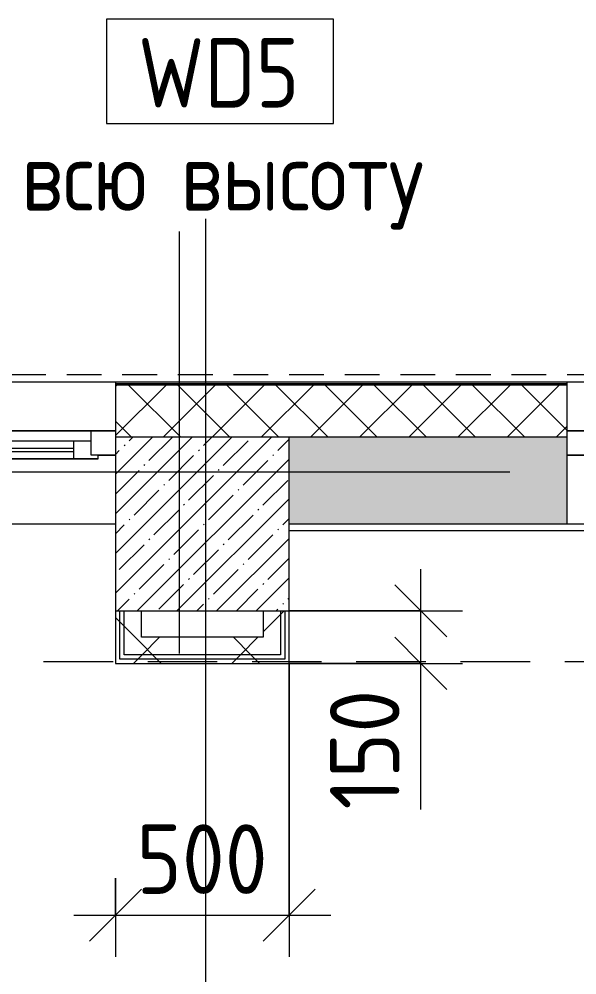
# Model space of a CAD drawing. Header units: millimetres. Extents: x 81037 to 284518, y -8553 to 29000.
# Drawn here: x 105273 to 106878, y 19853 to 22603 of the extents above; entities that cross this region are included whole.
import ezdxf

# ---------------------------------------------------------------- set-up
doc = ezdxf.new("R2010")
doc.units = ezdxf.units.MM
for name, pattern in [('200_ШТРИХ__ш1_п0_6_', [160, 100, -60]), ('ADSK_Штрих_ш2 п1', [300, 200, -100]), ('Осевая', [3175, 635, -476.25, 1587.5, -476.25])]:
    doc.linetypes.add(name, pattern=pattern)
for name, color, linetype, lineweight in [('A-ANNO-DIMS', 7, 'Continuous', 9), ('A-ANNO-DIMS-100', 7, 'Continuous', 9), ('A-DETL-1', 7, 'ADSK_Штрих_ш2 п1', 9), ('A-DETL-MBND-1', 7, '200_ШТРИХ__ш1_п0_6_', 9), ('A-GLAZ', 7, 'Continuous', 9), ('A-WALL', 7, 'Continuous', 9), ('A-WALL-1', 7, 'Continuous', 13), ('A-WALL-IDEN', 7, 'Continuous', 9), ('I-WALL', 7, 'Continuous', 9), ('S-COLS', 7, 'Continuous', 9), ('Оси', 7, 'Continuous', 9), ('Оси-2', 7, 'Осевая', 9)]:
    doc.layers.add(name, color=color, linetype=linetype, lineweight=lineweight)
for name, color, linetype, lineweight, true_color in [('A-FLOR-1', 7, 'Continuous', 9, 0xaaaaaa), ('A-WALL-2', 7, 'Continuous', 13, 0x008040), ('I-WALL-2', 7, 'Continuous', 9, 0x008040)]:
    doc.layers.add(name, color=color, linetype=linetype, lineweight=lineweight, true_color=true_color)
doc.styles.add('GOST Common_1', font='GOST_Common.ttf', dxfattribs={"width": 0.9, "height": 200})
doc.styles.add('ISOCPEUR_1', font='isocpeur.ttf', dxfattribs={"width": 0.9, "height": 200})
doc.dimstyles.new('ISO-2_0_0_9К_Средний_округл2', dxfattribs={"dimscale": 304.8, "dimtxt": 199.196235, "dimasz": 0.492126, "dimexe": 0.393701, "dimexo": 0, "dimgap": 0, "dimtad": 1, "dimdec": 0, "dimrnd": 10, "dimzin": 0, "dimdsep": 46, "dimtxsty": 'ISOCPEUR_1', "dimblk1": 'OBLIQUE', "dimblk2": 'OBLIQUE', "dimsah": 1, "dimcen": 0.09, "dimdle": 0.393701, "dimazin": 0, "dimtfac": 1, "dimtdec": 4, "dimtix": 1, "dimtmove": 0, "dimatfit": 3, "dimfxl": 1, "dimtvp": 1, "dimtolj": 1, "dimtzin": 0, "dimarcsym": 2})
doc.dimstyles.new('ISO-2_0_0_9К_Средний_округл2_1', dxfattribs={"dimscale": 304.8, "dimtxt": 199.196235, "dimasz": 0.492126, "dimexe": 0.393701, "dimexo": 0, "dimgap": 0, "dimtad": 1, "dimdec": 0, "dimrnd": 10, "dimzin": 0, "dimdsep": 46, "dimtxsty": 'ISOCPEUR_1', "dimblk1": 'OBLIQUE', "dimblk2": 'OBLIQUE', "dimsah": 1, "dimcen": 0.09, "dimdle": 0.393701, "dimazin": 0, "dimtfac": 1, "dimtdec": 4, "dimtix": 1, "dimtmove": 1, "dimatfit": 3, "dimfxl": 1, "dimtvp": 1, "dimtolj": 1, "dimtzin": 0, "dimarcsym": 2})
pattern_1 = [(45, (0, 0), (-141.42136, 141.42136), []), (135, (0, 0), (-141.42136, -141.42136), [])]

# ---------------------------------------------------------------- blocks, each defined once
blk = doc.blocks.new('120_Окно_СКБ_2Ст_Фрамуга сверху - 120_Окно_СКБ_2Ст_2300х2500_h_ ДОО-23103760-План монтажа стен и перегородок 2 этажа в осях 23_33')
at = {"layer": 'A-GLAZ'}
for p, q in [((-1150, -127), (-1150, -57)), ((-1150, -57), (-1080, -57)), ((1150, -57), (-1150, -57)), ((-1080, -57), (-1080, -127)), ((-1080, -57), (1080, -57)), ((520, -127), (520, -57)), ((520, -57), (590, -57)), ((590, -57), (590, -127)), ((1080, -127), (1080, -57)), ((1080, -57), (1150, -57)), ((1150, -57), (1150, -127)), ((520, -87), (-1080, -87)), ((-1080, -87), (-1080, -127)), ((-1030, -137), (-1030, -87)), ((-1030, -107), (470, -107)), ((470, -137), (470, -87)), ((520, -127), (520, -87)), ((1080, -87), (590, -87)), ((590, -87), (590, -127)), ((640, -137), (640, -87)), ((640, -107), (1030, -107)), ((1030, -137), (1030, -87)), ((1080, -127), (1080, -87)), ((-1080, -127), (-1150, -127)), ((-1150, -127), (-1100, -127)), ((-1080, -127), (-1100, -127)), ((-1100, -127), (-1100, -137)), ((-1100, -137), (540, -137)), ((540, -137), (-1100, -137)), ((470, -117), (-1030, -117)), ((590, -127), (520, -127)), ((540, -127), (520, -127)), ((540, -127), (570, -127)), ((540, -127), (570, -127)), ((540, -137), (540, -127)), ((590, -127), (570, -127)), ((570, -127), (570, -137)), ((570, -137), (1100, -137)), ((1100, -137), (570, -137)), ((1030, -117), (640, -117)), ((1150, -127), (1080, -127)), ((1100, -127), (1080, -127)), ((1100, -127), (1149.8, -127)), ((1100, -137), (1100, -127))]:
    blk.add_line(p, q, dxfattribs=at)
blk = doc.blocks.new('120_Окно_СКБ_1Ст - 120_Окно_СКБ_1Ст 900х2500_h_ с форточкой-22877787-План монтажа стен и перегородок 2 этажа в осях 23_33')
at = {"layer": 'A-GLAZ'}
for p, q in [((-450, -127), (-450, -57)), ((-450, -57), (-380, -57)), ((450, -57), (-450, -57)), ((-380, -57), (-380, -127)), ((380, -127), (380, -57)), ((380, -57), (450, -57)), ((450, -57), (450, -127)), ((380, -87), (-380, -87)), ((-380, -87), (-380, -127)), ((-330, -137), (-330, -87)), ((-330, -107), (330, -107)), ((330, -137), (330, -87)), ((380, -127), (380, -87)), ((-380, -127), (-450, -127)), ((-450, -127), (-400, -127)), ((-380, -127), (-400, -127)), ((-400, -127), (-400, -137)), ((-400, -137), (400, -137)), ((400, -137), (-400, -137)), ((330, -117), (-330, -117)), ((450, -127), (380, -127)), ((400, -127), (380, -127)), ((400, -127), (450, -127)), ((400, -137), (400, -127))]:
    blk.add_line(p, q, dxfattribs=at)
blk = doc.blocks.new('BSC_Колонна _Прямоугольная - 500х500-23282986-План монтажа стен и перегородок 2 этажа в осях 23_33')
at = {"layer": 'S-COLS'}
h = blk.add_hatch(dxfattribs=at)
h.set_pattern_fill('FP_32', color=256, style=0, pattern_type=2)
h.set_pattern_definition([(45, (-105800, -21150), (-57.024626, 57.024626), []), (45, (-105742.975, -21150), (-57.024626, 57.024626), [100.806, -20.161, 3.353, -16.808])])
h.paths.add_polyline_path([(-245.6, -250), (250, -250), (250, 250), (-250, 250), (-250, -250)])
for p, q in [((250, 250), (-250, 250)), ((-250, 250), (-250, -250)), ((250, -250), (250, 250)), ((-250, -250), (250, -250))]:
    blk.add_line(p, q, dxfattribs=at)
blk = doc.blocks.new('DIMBLOCK50-План монтажа стен и перегородок 2 этажа в осях 23_33')
at = {"layer": 'A-ANNO-DIMS-100'}
for p, q in [((106050, 20749), (106050, 19904.4)), ((106050, 20024.4), (106050, 20749)), ((105550.2, 20130.5), (105550.2, 19904.4)), ((105550.2, 20024.4), (105550.2, 20130.5)), ((105430.2, 20024.4), (106170, 20024.4))]:
    blk.add_line(p, q, dxfattribs=at)
at = {"layer": 'A-ANNO-DIMS-100', "lineweight": 20}
for p, q in [((105550.2, 20024.4), (105625.2, 20099.4)), ((106050, 20024.4), (106125, 20099.4)), ((105550.2, 20024.4), (105475.2, 19949.4)), ((106050, 20024.4), (105975, 19949.4))]:
    blk.add_line(p, q, dxfattribs=at)
at = {"layer": 'A-ANNO-DIMS-100', "color": 0, "insert": (105610.5, 20285.7), "char_height": 200, "width": 455.087, "attachment_point": 1, "line_spacing_factor": 1.149209, "style": 'ISOCPEUR_1'}
blk.add_mtext('500', dxfattribs=at)
blk = doc.blocks.new('_Oblique')
at = {"color": 0, "linetype": 'ByBlock', "lineweight": -2}
blk.add_line((-0.5, -0.5), (0.5, 0.5), dxfattribs=at)
blk = doc.blocks.new('DIMBLOCK51-План монтажа стен и перегородок 2 этажа в осях 23_33')
at = {"layer": 'A-ANNO-DIMS-100'}
for p, q in [((106428.8, 20629), (106428.8, 21020)), ((106050, 20900), (106548.8, 20900)), ((106428.8, 20900), (106050, 20900)), ((106428.8, 20773.2), (106428.8, 20824.5)), ((106428.8, 20328.4), (106428.8, 20773.2)), ((106050, 20749), (106548.8, 20749)), ((106428.8, 20749), (106050, 20749))]:
    blk.add_line(p, q, dxfattribs=at)
at = {"layer": 'A-ANNO-DIMS-100', "lineweight": 20}
for p, q in [((106428.8, 20900), (106353.8, 20975)), ((106428.8, 20900), (106503.8, 20825)), ((106428.8, 20749), (106353.8, 20824)), ((106428.8, 20749), (106503.8, 20674))]:
    blk.add_line(p, q, dxfattribs=at)
at = {"layer": 'A-ANNO-DIMS-100', "color": 0, "insert": (106167.5, 20328.4), "char_height": 200, "width": 413.715, "attachment_point": 1, "rotation": 90, "line_spacing_factor": 1.149209, "style": 'ISOCPEUR_1'}
blk.add_mtext('150', dxfattribs=at)
blk = doc.blocks.new('М_стена2 - Типоразмер-30678229-План монтажа стен и перегородок 2 этажа в осях 23_33')
at = {"layer": 'A-WALL-IDEN'}
for p, q in [((3.258, 1.523), (-3.273, 1.523)), ((-3.273, 1.523), (-3.273, -1.477)), ((3.258, -1.477), (3.258, 1.523)), ((-3.273, -1.477), (3.258, -1.477))]:
    blk.add_line(p, q, dxfattribs=at)

msp = doc.modelspace()

# ---------------------------------------------------------------- hatches: boundary and pattern name
at = {"layer": 'A-WALL'}
h = msp.add_hatch(dxfattribs=at)
h.set_pattern_fill('FP_1', color=256, style=0, pattern_type=2)
h.set_pattern_definition([(45, (0, 0), (-70.71068, 70.71068), []), (135, (0, 0), (-70.71068, -70.71068), [])])
h.paths.add_polyline_path([(125080, 21400), (125230, 21400), (125230, 21550), (120150.2, 21550), (120150.2, 21400), (124931.1, 21400)])
h.paths.add_polyline_path([(119069.2, 21400), (119250.2, 21400), (119250.2, 21550), (117900.4, 21550), (117900.4, 21400), (118417.9, 21400)])
h.paths.add_polyline_path([(117000.4, 21400), (117000.4, 21550), (115600.4, 21550), (115600.4, 21400), (116100.4, 21400)])
h.paths.add_polyline_path([(113207.4, 21400), (113300.4, 21400), (113300.4, 21550), (112150, 21550), (112150, 21400), (112556, 21400)])
h.paths.add_polyline_path([(111050, 21400), (111250, 21400), (111250, 21550), (109950.4, 21550), (109950.8, 21400), (110602.1, 21400)])
h.paths.add_polyline_path([(109050.4, 21400), (109050.4, 21550), (107750.4, 21550), (107750.4, 21400), (108648.1, 21400)])
h.paths.add_polyline_path([(106850.4, 21400), (106850.4, 21550), (105550.2, 21550), (105550.2, 21400), (106694.2, 21400)])
h.paths.add_polyline_path([(103250.2, 21400), (103250.2, 21550), (102050, 21550), (102050, 21400), (102786.3, 21400)])
h.paths.add_polyline_path([(100580, 21400), (101150, 21400), (101150, 21550), (96610, 21550), (96610, 21400), (100181, 21400)])
h.paths.add_polyline_path([(93310, 21400), (93310, 21550), (93060, 21550), (93060, 21400)])
at = {"layer": 'I-WALL'}
h = msp.add_hatch(dxfattribs=at)
h.set_pattern_fill('FP_2', color=256, style=0, pattern_type=2)
h.set_pattern_definition([(45, (0, 0), (-57.024626, 57.024626), []), (45, (57.025, 0), (-57.024626, 57.024626), [100.806, -20.161, 3.353, -16.808])])
h.paths.add_polyline_path([(121210, 21150), (121210, 21400), (120850, 21400), (120850, 21150), (121023.2, 21150)])
h.paths.add_polyline_path([(119250.2, 21150), (119250.2, 21400), (117900.4, 21400), (117900.4, 21150), (119069.2, 21150)])
h.paths.add_polyline_path([(117000.4, 21150), (117000.4, 21400), (116100.4, 21400), (116100.4, 21150)])
h.paths.add_polyline_path([(113207.4, 21150), (113300.4, 21150), (113300.4, 21400), (112150, 21400), (112150, 21150), (112556, 21150)])
h.paths.add_polyline_path([(111050, 21150), (111250, 21150), (111250, 21400), (111050, 21400), (111050, 21275)])
h.paths.add_polyline_path([(110350, 21150), (110350, 21400), (109950.4, 21400), (109950.8, 21150)])
h.paths.add_polyline_path([(109050.4, 21150), (109050.4, 21400), (107750.4, 21400), (107750.4, 21150), (108973.8, 21150)])
h.paths.add_polyline_path([(106694.2, 21150), (106850.4, 21150), (106850.4, 21400), (106050, 21400), (106050, 21150)])
h.paths.add_polyline_path([(103250.2, 21150), (103250.2, 21400), (102050, 21400), (102050, 21150), (103111.9, 21150)])
h.paths.add_polyline_path([(101075, 21150), (101150, 21150), (101150, 21400), (100800, 21400), (100800, 21150), (100832.3, 21150)])
at = {"layer": 'I-WALL-2'}
h = msp.add_hatch(dxfattribs=at)
h.set_pattern_fill('FP_38', color=256, style=0, pattern_type=2)
h.set_pattern_definition(pattern_1)
h.paths.add_polyline_path([(105550, 20749), (105562.5, 20749), (105562.5, 20900), (105550, 20900), (105550, 20870.8)])
h = msp.add_hatch(dxfattribs=at)
h.set_pattern_fill('FP_38', color=256, style=0, pattern_type=2)
h.set_pattern_definition(pattern_1)
h.paths.add_polyline_path([(105575, 20761.5), (105575, 20900), (105562.5, 20900), (105562.5, 20761.5)])
h = msp.add_hatch(dxfattribs=at)
h.set_pattern_fill('FP_38', color=256, style=0, pattern_type=2)
h.set_pattern_definition(pattern_1)
h.paths.add_polyline_path([(105625, 20774), (105625, 20900), (105575, 20900), (105575, 20774)])
h = msp.add_hatch(dxfattribs=at)
h.set_pattern_fill('FP_38', color=256, style=0, pattern_type=2)
h.set_pattern_definition(pattern_1)
h.paths.add_polyline_path([(106025, 20824), (106025, 20900), (105975, 20900), (105975, 20824)])
h = msp.add_hatch(dxfattribs=at)
h.set_pattern_fill('FP_38', color=256, style=0, pattern_type=2)
h.set_pattern_definition(pattern_1)
h.paths.add_polyline_path([(106037.5, 20774), (106037.5, 20900), (106025, 20900), (106025, 20774)])
h = msp.add_hatch(dxfattribs=at)
h.set_pattern_fill('FP_38', color=256, style=0, pattern_type=2)
h.set_pattern_definition(pattern_1)
h.paths.add_polyline_path([(106042.8, 20761.5), (106050, 20761.5), (106050, 20900), (106037.5, 20900), (106037.5, 20761.5)])
h = msp.add_hatch(dxfattribs=at)
h.set_pattern_fill('FP_38', color=256, style=0, pattern_type=2)
h.set_pattern_definition(pattern_1)
h.paths.add_polyline_path([(105625, 20774), (106025, 20774), (106025, 20824), (105625, 20824)])
h = msp.add_hatch(dxfattribs=at)
h.set_pattern_fill('FP_38', color=256, style=0, pattern_type=2)
h.set_pattern_definition(pattern_1)
h.paths.add_polyline_path([(105625, 20761.5), (106037.5, 20761.5), (106037.5, 20774), (105575, 20774), (105575, 20761.5)])
h = msp.add_hatch(dxfattribs=at)
h.set_pattern_fill('FP_38', color=256, style=0, pattern_type=2)
h.set_pattern_definition(pattern_1)
h.paths.add_polyline_path([(106050, 20749), (106050, 20761.5), (105562.5, 20761.5), (105562.5, 20749), (106042.8, 20749)])

# ---------------------------------------------------------------- linework, layer by layer
at = {"layer": 'A-DETL-1'}
msp.add_line((100843.3, 20754), (110863.3, 20754), dxfattribs=at)
at = {"layer": 'A-DETL-MBND-1'}
msp.add_line((96610, 21580), (111141.9, 21580), dxfattribs=at)
at = {"layer": 'A-FLOR-1'}
msp.add_line((108129, 21130), (106050, 21130), dxfattribs=at)
at = {"layer": 'A-WALL'}
for p, q in [((109950.4, 21558), (96610, 21558)), ((105550.2, 21558), (105550.2, 21400)), ((106850.4, 21400), (106850.4, 21558))]:
    msp.add_line(p, q, dxfattribs=at)
at = {"layer": 'A-WALL-1'}
for p, q in [((106850.4, 21553), (105550.2, 21553)), ((106850.4, 21550), (105550.2, 21550)), ((106850.4, 21400), (106050, 21400))]:
    msp.add_line(p, q, dxfattribs=at)
at = {"layer": 'A-WALL-2'}
for p, q in [((105562.5, 20761.5), (105562.5, 20900)), ((105575, 20774), (105575, 20900)), ((106025, 20900), (106025, 20774)), ((106037.5, 20900), (106037.5, 20761.5)), ((106025, 20774), (105575, 20774)), ((106037.5, 20761.5), (105562.5, 20761.5))]:
    msp.add_line(p, q, dxfattribs=at)
at = {"layer": 'A-WALL-IDEN'}
msp.add_line((105734.8, 20777.4), (105734.8, 21992.2), dxfattribs=at)
at = {"layer": 'I-WALL'}
for p, q in [((106850.4, 21150), (106850.4, 21400)), ((105550, 21150), (101150, 21150)), ((108150, 21150), (106050, 21150))]:
    msp.add_line(p, q, dxfattribs=at)
at = {"layer": 'I-WALL-2'}
for p, q in [((105550, 20900), (105550, 20749)), ((105625, 20824), (105625, 20900)), ((105975, 20900), (105975, 20824)), ((106050, 20749), (106050, 20900)), ((105975, 20824), (105625, 20824)), ((105550, 20749), (106050, 20749))]:
    msp.add_line(p, q, dxfattribs=at)
at = {"layer": 'Оси'}
msp.add_line((105810, 19528.3), (105810, 22028.3), dxfattribs=at)
at = {"layer": 'Оси-2'}
msp.add_line((84936.7, 21300), (122580, 21300), dxfattribs=at)

# ---------------------------------------------------------------- block references
at = {"layer": 'A-GLAZ'}
for name, p in [('120_Окно_СКБ_2Ст_Фрамуга сверху - 120_Окно_СКБ_2Ст_2300х2500_h_ ДОО-23103760-План монтажа стен и перегородок 2 этажа в осях 23_33', (104400.2, 21475)), ('120_Окно_СКБ_1Ст - 120_Окно_СКБ_1Ст 900х2500_h_ с форточкой-22877787-План монтажа стен и перегородок 2 этажа в осях 23_33', (107300.4, 21475))]:
    msp.add_blockref(name, p, dxfattribs=at)
at = {"layer": 'A-WALL-IDEN', "xscale": 99.99999999999993, "yscale": 99.99999999999993, "zscale": 99.99999999999993}
msp.add_blockref('М_стена2 - Типоразмер-30678229-План монтажа стен и перегородок 2 этажа в осях 23_33', (105851.5, 22450.6), dxfattribs=at)
at = {"layer": 'S-COLS'}
msp.add_blockref('BSC_Колонна _Прямоугольная - 500х500-23282986-План монтажа стен и перегородок 2 этажа в осях 23_33', (105800, 21150), dxfattribs=at)

# ---------------------------------------------------------------- texts
at = {"layer": 'A-WALL-IDEN', "char_height": 200, "attachment_point": 1, "style": 'GOST Common_1'}
for s, insert, width in [('WD5', (105615, 22548.6), 584.43), ('\\fGOST Common|b0|i0|c204|p34|;\\W.9; ', (105672.3, 22251.7), 79.367), ('всю', (105279.4, 22251.7), 476.202), ('высоту', (105737.8, 22251.7), 981.265)]:
    msp.add_mtext(s, dxfattribs=dict(at, insert=insert, width=width))

# ---------------------------------------------------------------- dimensions: what is measured, and where the dimension line sits
at = {"layer": 'A-ANNO-DIMS'}
dim = msp.add_linear_dim(base=(106428.8, 20900), p1=(106050, 20749), p2=(106050, 20900), angle=90, dimstyle='ISO-2_0_0_9К_Средний_округл2_1', override={"dimpost": '<>', "dimfxl": 151}, dxfattribs=at)
dim.commit()
dim.dimension.update_dxf_attribs({"geometry": 'DIMBLOCK51-План монтажа стен и перегородок 2 этажа в осях 23_33', "text_midpoint": (106300.8, 20535.2), "dimtype": 160, "text_rotation": 90})
dim = msp.add_linear_dim(base=(106050, 20024.4), p1=(105550.2, 20130.5), p2=(106050, 20749), dimstyle='ISO-2_0_0_9К_Средний_округл2', override={"dimpost": '<>', "dimfxl": 795.189524}, dxfattribs=at)
dim.commit()
dim.dimension.update_dxf_attribs({"geometry": 'DIMBLOCK50-План монтажа стен и перегородок 2 этажа в осях 23_33', "text_midpoint": (105800.1, 20124.4)})

doc.saveas('drawing.dxf')
